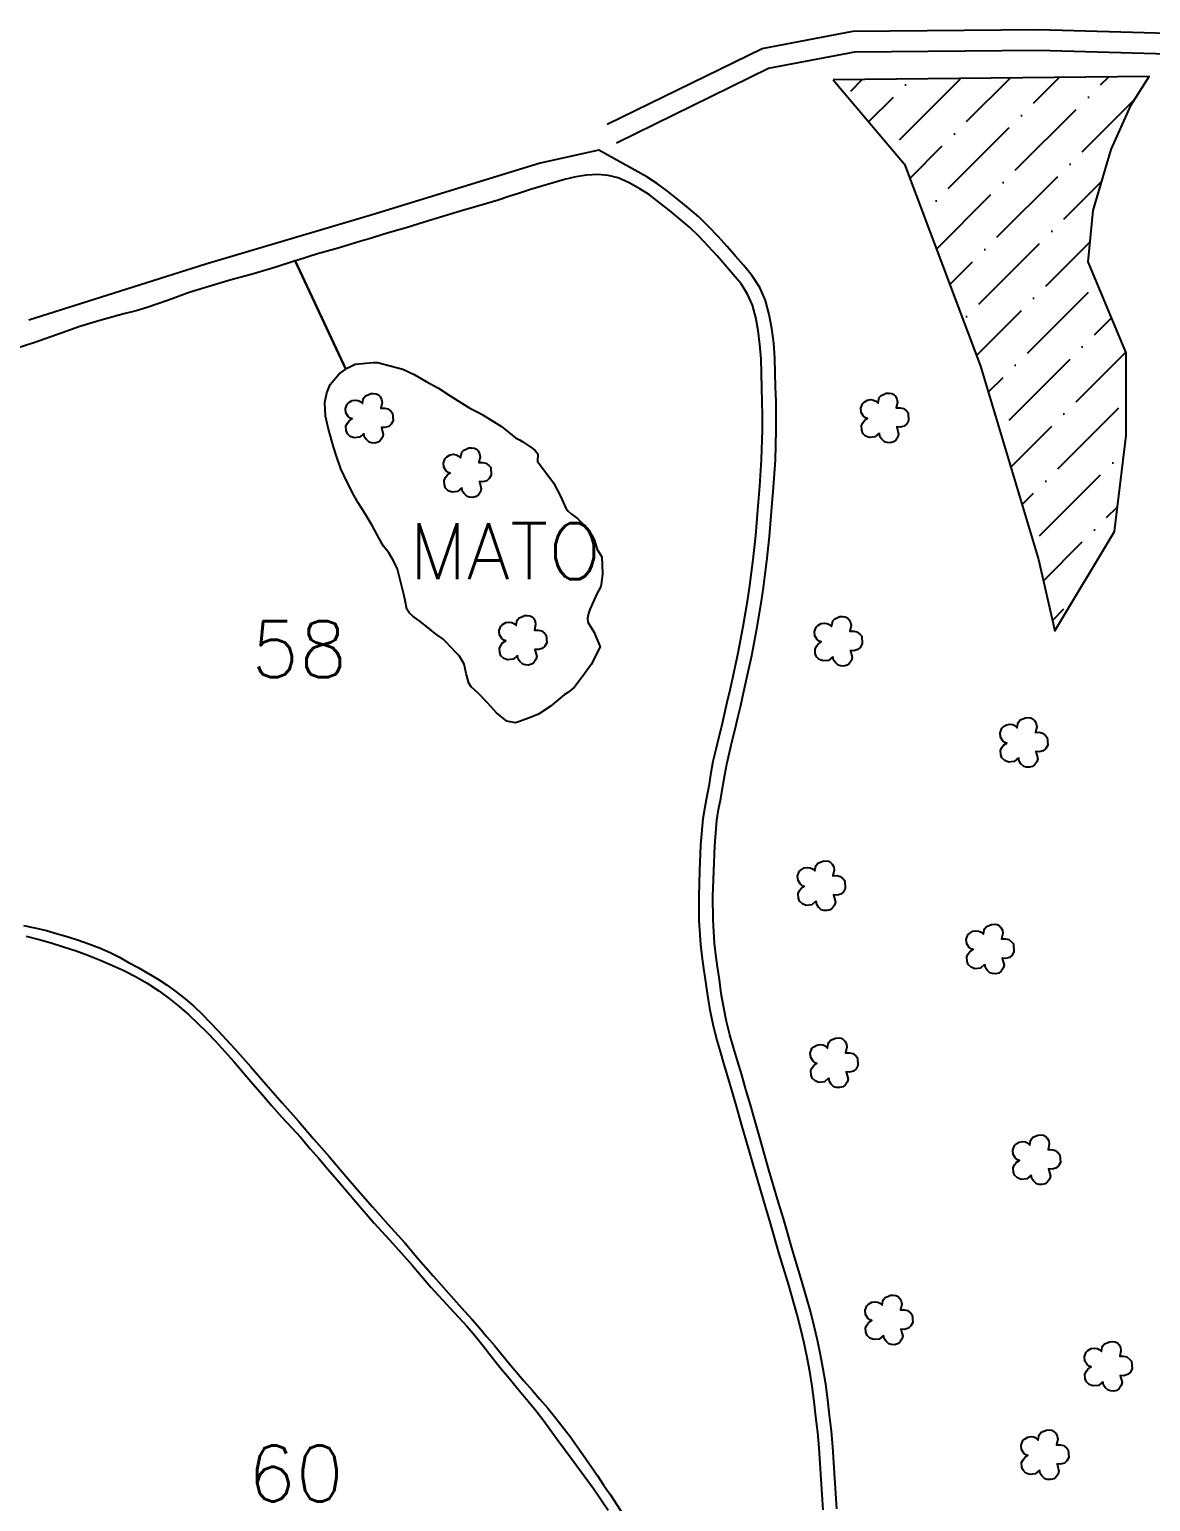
# Model space of a CAD drawing. Extents: x 753852 to 757564, y 7817516 to 7820141.
# Drawn here: x 754965.8 to 755291.2, y 7819131.1 to 7819558.2 of the extents above; entities that cross this region are included whole.
import ezdxf

# ---------------------------------------------------------------- set-up
doc = ezdxf.new("R2010")
doc.units = 0
doc.header["$MEASUREMENT"] = 0
doc.linetypes.add('CONTINUO', pattern=[0])
for name, color, linetype in [('0114000435', 1, 'Continuous'), ('_SIMBOLO ARVORE', 118, 'Continuous'), ('ESTRADA', 1, 'Continuous'), ('MATO', 3, 'Continuous'), ('REPRESA', 5, 'Continuous'), ('TEXTO_NUN_TAL', 7, 'Continuous')]:
    doc.layers.add(name, color=color, linetype=linetype)
for name, color, linetype, lineweight in [('0114000435058', 5, 'Continuous', 25), ('0114000435060', 5, 'Continuous', 25), ('TEXTO_DIVERSOS', 7, 'Continuous', 5)]:
    doc.layers.add(name, color=color, linetype=linetype, lineweight=lineweight)
doc.styles.add('ROMANS', font='romans')
doc.styles.add('Simplex', font='simplex.shx')

msp = doc.modelspace()

# ---------------------------------------------------------------- hatches: boundary and pattern name
at = {"layer": 'REPRESA', "linetype": 'ByBlock'}
h = msp.add_hatch(dxfattribs=at)
h.set_pattern_fill('ANSI36', color=4, scale=80)
h.paths.add_polyline_path([(755199.09, 7819543.59), (755219.74, 7819519.11), (755241.83, 7819460.56), (755258.64, 7819404.4), (755263.44, 7819383.76), (755280.73, 7819412.56), (755284.1, 7819440.4), (755284.1, 7819464.4), (755273.05, 7819490.8), (755274.49, 7819505.67), (755279.77, 7819523.43), (755285.54, 7819536.39), (755290.82, 7819544.55)])

# ---------------------------------------------------------------- linework, layer by layer
at = {"layer": '0114000435', "linetype": 'ByBlock'}
msp.add_lwpolyline([(755200.16, 7819129.04), (755199.84, 7819133.43), (755199.6, 7819137.89), (755199.31, 7819142.43), (755199, 7819147.02), (755198.58, 7819151.57), (755198.06, 7819156.14), (755197.54, 7819160.68), (755196.91, 7819165.19), (755196.21, 7819169.53), (755195.43, 7819173.74), (755194.52, 7819177.92), (755193.58, 7819182.05), (755192.51, 7819186.36), (755190.02, 7819195.08), (755187.26, 7819204.1), (755184.62, 7819213.28), (755183.26, 7819217.9), (755180.44, 7819227.4), (755177.69, 7819237.07), (755176.36, 7819241.74), (755175.08, 7819246.27), (755173.78, 7819250.64), (755172.54, 7819254.94), (755171.32, 7819259.01), (755170.19, 7819262.86), (755169.08, 7819266.58), (755168.14, 7819270.42), (755167.31, 7819274.4), (755166.62, 7819278.51), (755166.05, 7819282.54), (755165.47, 7819286.3), (755165.02, 7819289.83), (755164.64, 7819293.1), (755164.22, 7819299.89), (755164.17, 7819306.75), (755164.43, 7819314.02), (755164.71, 7819321.35), (755165.3, 7819328.77), (755165.83, 7819331.92), (755166.47, 7819335.08), (755167.1, 7819338.64), (755167.62, 7819341.98), (755168.21, 7819345.11), (755169, 7819348.44), (755169.81, 7819351.81), (755170.62, 7819355.19), (755171.42, 7819358.65), (755172.25, 7819362.12), (755173.1, 7819365.72), (755173.86, 7819369.22), (755175.47, 7819376.55), (755176.91, 7819384.34), (755178.29, 7819392.35), (755178.85, 7819396.34), (755179.36, 7819400.22), (755179.79, 7819403.95), (755180.58, 7819411.07), (755181.15, 7819418.37), (755181.8, 7819425.43), (755182.3, 7819433.3), (755182.58, 7819441.95), (755182.56, 7819446.28), (755182.51, 7819450.35), (755182.37, 7819454.4), (755182.26, 7819458.51), (755182.16, 7819462.84), (755181.82, 7819467.25), (755181.29, 7819471.49), (755180.55, 7819475.56), (755179.42, 7819479.55), (755177.81, 7819483.35), (755175.59, 7819486.76), (755173.14, 7819489.71), (755170.78, 7819492.49), (755168.36, 7819495.25), (755165.74, 7819498.11), (755163.01, 7819500.98), (755160.08, 7819503.84), (755156.99, 7819506.49), (755153.94, 7819508.95), (755150.98, 7819511.3), (755148.12, 7819513.48), (755145.04, 7819515.48), (755131.11, 7819523.23), (755114.01, 7819519.42), (755065.31, 7819504.43), (755016.99, 7819490.17), (754965.7, 7819473.92)], dxfattribs=at)
at = {"layer": '0114000435058'}
for points in [[(755196.17, 7819128.73), (755195.85, 7819133.17), (755195.61, 7819137.65), (755195.32, 7819142.17), (755195.01, 7819146.7), (755194.6, 7819151.16), (755194.09, 7819155.69), (755193.57, 7819160.17), (755192.95, 7819164.6), (755192.27, 7819168.85), (755191.51, 7819172.95), (755190.62, 7819177.05), (755189.69, 7819181.12), (755188.64, 7819185.33), (755186.18, 7819193.94), (755183.42, 7819202.97), (755180.78, 7819212.16), (755179.42, 7819216.77), (755176.6, 7819226.28), (755173.84, 7819235.97), (755172.51, 7819240.64), (755171.24, 7819245.15), (755169.94, 7819249.51), (755168.7, 7819253.81), (755167.49, 7819257.88), (755166.35, 7819261.72), (755165.22, 7819265.53), (755164.24, 7819269.53), (755163.38, 7819273.66), (755162.67, 7819277.9), (755162.09, 7819281.95), (755161.51, 7819285.74), (755161.05, 7819289.35), (755160.66, 7819292.74), (755160.22, 7819299.75), (755160.17, 7819306.81), (755160.43, 7819314.17), (755160.71, 7819321.58), (755161.33, 7819329.26), (755161.89, 7819332.64), (755162.54, 7819335.83), (755163.16, 7819339.3), (755163.68, 7819342.66), (755164.3, 7819345.94), (755165.11, 7819349.37), (755165.92, 7819352.75), (755166.73, 7819356.11), (755167.53, 7819359.56), (755168.36, 7819363.04), (755169.2, 7819366.61), (755169.95, 7819370.08), (755171.55, 7819377.34), (755172.97, 7819385.04), (755174.33, 7819392.97), (755174.89, 7819396.88), (755175.39, 7819400.71), (755175.82, 7819404.4), (755176.59, 7819411.44), (755177.17, 7819418.71), (755177.81, 7819425.73), (755178.3, 7819433.49), (755178.58, 7819442.01), (755178.56, 7819446.25), (755178.52, 7819450.26), (755178.37, 7819454.28), (755178.26, 7819458.41), (755178.16, 7819462.64), (755177.84, 7819466.85), (755177.34, 7819470.89), (755176.65, 7819474.65), (755175.64, 7819478.22), (755174.26, 7819481.47), (755172.37, 7819484.38), (755170.07, 7819487.14), (755167.76, 7819489.88), (755165.38, 7819492.58), (755162.82, 7819495.38), (755160.17, 7819498.17), (755157.38, 7819500.89), (755154.43, 7819503.41), (755151.44, 7819505.83), (755148.52, 7819508.15), (755145.82, 7819510.21), (755143, 7819512.03), (755139.87, 7819513.73), (755136.71, 7819515.13), (755133.75, 7819515.87), (755130.74, 7819516.13), (755127.55, 7819515.98), (755124.41, 7819515.5), (755121.08, 7819514.68), (755117.87, 7819513.71), (755114.54, 7819512.77), (755111.2, 7819511.76), (755108.07, 7819510.76), (755104.97, 7819509.74), (755101.86, 7819508.69), (755098.59, 7819507.72), (755094.85, 7819506.65), (755091.26, 7819505.62), (755088.04, 7819504.64), (755084.83, 7819503.67), (755081.64, 7819502.73), (755078.5, 7819501.74), (755075.15, 7819500.71), (755071.64, 7819499.68), (755068.35, 7819498.69), (755065.14, 7819497.67), (755061.7, 7819496.66), (755055.47, 7819494.82), (755049.4, 7819493.14), (755043.68, 7819491.3), (755042.99, 7819491.08), (755057.66, 7819459.63), (755058.24, 7819460.03), (755060.36, 7819461.11), (755065.59, 7819461.62), (755066.88, 7819461.56), (755074.16, 7819459.66), (755077.53, 7819458.1), (755080.99, 7819456.11), (755084.52, 7819454.2), (755087.91, 7819451.97), (755093.66, 7819448.33), (755096, 7819447.15), (755097.24, 7819446.49), (755102.8, 7819443), (755106.92, 7819439.75), (755108.05, 7819439.18), (755109.05, 7819438.54), (755111.72, 7819436.71), (755112.64, 7819436.07), (755113.34, 7819435.13), (755113.32, 7819432.83), (755114.87, 7819430.89), (755117.94, 7819426.71), (755119.91, 7819422.79), (755121.46, 7819419.36), (755122.14, 7819418.44), (755123.02, 7819417.74), (755124.84, 7819416.3), (755127.74, 7819413.43), (755129.26, 7819411.21), (755129.78, 7819410), (755130.61, 7819407.38), (755131.91, 7819405.22), (755132.16, 7819400.28), (755131.82, 7819397.82), (755131.62, 7819396.58), (755130.51, 7819394.51), (755128.47, 7819389.97), (755128.09, 7819388.82), (755127.83, 7819387.46), (755127.87, 7819386.22), (755129.6, 7819383.41), (755131.51, 7819379.06), (755128.89, 7819373.99), (755126.6, 7819370.86), (755123.92, 7819367.35), (755122.08, 7819365.84), (755121, 7819365.14), (755116.94, 7819361.83), (755113.57, 7819359.54), (755111.39, 7819358.73), (755108.06, 7819357.43), (755106.93, 7819357.09), (755104.38, 7819357.57), (755101.41, 7819359.91), (755098.81, 7819362.89), (755096.02, 7819365.62), (755094.06, 7819367.51), (755093.31, 7819368.61), (755092.61, 7819371.4), (755092.04, 7819374.06), (755090.65, 7819376.43), (755089.66, 7819377.39), (755086.74, 7819380.47), (755085.76, 7819381.4), (755083.66, 7819382.91), (755081.44, 7819384.72), (755079.26, 7819386.44), (755077.06, 7819388.02), (755076.15, 7819388.91), (755075.39, 7819390.04), (755074.83, 7819392.56), (755074.63, 7819393.9), (755072.61, 7819401.6), (755071.53, 7819404.01), (755070.17, 7819406.35), (755068.57, 7819408.33), (755067.34, 7819410.53), (755065.28, 7819414.28), (755063.31, 7819417.7), (755061.24, 7819420.91), (755059.99, 7819423.08), (755058.06, 7819426.89), (755056.25, 7819430.73), (755054.81, 7819434.69), (755054.06, 7819437.15), (755052.63, 7819442.25), (755051.79, 7819445.99), (755051.6, 7819450.03), (755052.17, 7819452.77), (755053.15, 7819455.22), (755055.75, 7819458.35), (755057.66, 7819459.63), (755042.99, 7819491.08), (755037.31, 7819489.25), (755030.81, 7819487.37), (755024.39, 7819485.58), (755018.62, 7819483.89), (755012.47, 7819481.98), (755006.23, 7819479.69), (754999.99, 7819477.57), (754996.76, 7819476.61), (754993.26, 7819475.73), (754986.25, 7819473.81), (754980.48, 7819472.06), (754974, 7819469.76), (754967.11, 7819467.31), (754959.85, 7819465.03)], [(754964.12, 7819298.27), (754967.39, 7819297.62), (754970.74, 7819296.81), (754973.99, 7819295.88), (754977.06, 7819294.96), (754980.03, 7819293.99), (754983.03, 7819292.91), (754986.18, 7819291.76), (754989.23, 7819290.43), (754991.97, 7819289.02), (754994.62, 7819287.56), (754997.4, 7819286.08), (755000.24, 7819284.43), (755002.98, 7819282.76), (755005.77, 7819280.96), (755008.46, 7819279.04), (755010.99, 7819276.98), (755013.55, 7819274.81), (755016.06, 7819272.46), (755018.28, 7819270.12), (755020.56, 7819267.68), (755025.31, 7819262.56), (755030.07, 7819257.29), (755034.46, 7819252.21), (755039.16, 7819246.85), (755043.88, 7819241.49), (755048.24, 7819236.34), (755052.77, 7819231.27), (755057.09, 7819226.22), (755061.28, 7819221.37), (755065.4, 7819216.67), (755069.86, 7819211.58), (755074.79, 7819206.23), (755078.76, 7819201.47), (755083, 7819196.64), (755087.43, 7819191.6), (755089.68, 7819189.09), (755092.05, 7819186.38), (755094.33, 7819183.91), (755096.4, 7819181.5), (755098.56, 7819178.93), (755100.77, 7819176.36), (755102.91, 7819173.76), (755105.1, 7819171.18), (755107.21, 7819168.68), (755109.34, 7819166.17), (755111.69, 7819163.42), (755113.92, 7819160.83), (755116.25, 7819158.25), (755118.61, 7819155.36), (755122.76, 7819150.04), (755126.46, 7819144.81), (755130.63, 7819138.79), (755132.57, 7819135.81), (755134.43, 7819133.07), (755138.15, 7819127.32)]]:
    msp.add_lwpolyline(points, dxfattribs=at)
at = {"layer": '0114000435060'}
msp.add_lwpolyline([(754964.91, 7819295.15), (754968.65, 7819294.24), (754972.17, 7819293.24), (754975.71, 7819292.11), (754979.36, 7819290.9), (754982.82, 7819289.63), (754986.21, 7819288.28), (754989.76, 7819286.77), (754993.23, 7819285.16), (754996.61, 7819283.45), (755000.04, 7819281.52), (755003.35, 7819279.31), (755006.37, 7819277.1), (755009.27, 7819274.78), (755012.13, 7819272.36), (755014.74, 7819269.83), (755017.28, 7819267.26), (755019.81, 7819264.7), (755022.4, 7819261.78), (755025.11, 7819258.75), (755027.83, 7819255.59), (755030.67, 7819252.28), (755033.44, 7819249.09), (755036.21, 7819245.91), (755039.11, 7819242.69), (755041.88, 7819239.69), (755044.61, 7819236.72), (755047.32, 7819233.5), (755049.95, 7819230.52), (755052.42, 7819227.6), (755055.04, 7819224.53), (755060.57, 7819218.1), (755065.89, 7819211.93), (755071.32, 7819205.97), (755076.87, 7819199.68), (755082.3, 7819193.37), (755087.89, 7819187.24), (755092.83, 7819181.87), (755095.23, 7819179.17), (755097.49, 7819176.27), (755099.84, 7819173.32), (755102.39, 7819170.13), (755105.03, 7819166.92), (755107.55, 7819163.86), (755109.97, 7819160.89), (755112.51, 7819157.88), (755114.85, 7819154.93), (755116.87, 7819152.17), (755118.9, 7819149.32), (755121.15, 7819146.32), (755123.35, 7819143.37), (755125.49, 7819140.4), (755129.52, 7819134.88), (755133.8, 7819128.63)], dxfattribs=at)
at = {"layer": '_SIMBOLO ARVORE', "linetype": 'CONTINUO'}
for points in [[(755062.87, 7819440.95, 0), (755061.62, 7819439.9, 0), (755060.04, 7819439.72, 0), (755058.91, 7819440.16, 0), (755058.11, 7819440.94, 0), (755057.78, 7819441.85, 0), (755057.69, 7819443.18, 0), (755058.12, 7819444.02, 0), (755058.58, 7819444.64, 0), (755059.49, 7819445.26, 0), (755058.91, 7819445.44, 0), (755058.34, 7819445.91, 0), (755057.66, 7819446.97, 0), (755057.54, 7819448.24, 0), (755058.03, 7819449.55, 0), (755058.54, 7819450.02, 0), (755059.47, 7819450.59, 0), (755060.44, 7819450.72, 0), (755061.22, 7819450.61, 0), (755061.84, 7819450.32, 0), (755062.52, 7819449.72, 0), (755062.72, 7819450.87, 0), (755062.89, 7819451.33, 0), (755063.4, 7819451.97, 0), (755064.15, 7819452.25, 0), (755064.88, 7819452.58, 0), (755065.71, 7819452.65, 0), (755066.49, 7819452.54, 0), (755067.13, 7819452.21, 0), (755067.6, 7819451.7, 0), (755068.01, 7819450.88, 0), (755068.17, 7819449.98, 0), (755067.8, 7819448.36, 0), (755068.93, 7819448.38, 0), (755069.86, 7819448.15, 0), (755070.75, 7819447.45, 0), (755071.24, 7819446.89, 0), (755071.37, 7819444.67, 0), (755070.82, 7819443.67, 0), (755070.1, 7819443.01, 0), (755068.96, 7819442.71, 0), (755067.96, 7819442.79, 0), (755068.49, 7819440.72, 0), (755068.25, 7819439.83, 0), (755067.65, 7819438.99, 0), (755066.99, 7819438.46, 0), (755066.05, 7819438.23, 0), (755065.12, 7819438.29, 0), (755064.42, 7819438.48, 0), (755063.62, 7819439.27, 0), (755063.07, 7819439.98, 0), (755062.91, 7819441.06, 0)], [(755212.45, 7819441.05, 0), (755211.2, 7819440, 0), (755209.62, 7819439.82, 0), (755208.49, 7819440.26, 0), (755207.69, 7819441.04, 0), (755207.36, 7819441.95, 0), (755207.27, 7819443.28, 0), (755207.7, 7819444.12, 0), (755208.16, 7819444.74, 0), (755209.07, 7819445.36, 0), (755208.49, 7819445.54, 0), (755207.92, 7819446.01, 0), (755207.24, 7819447.07, 0), (755207.12, 7819448.34, 0), (755207.61, 7819449.65, 0), (755208.12, 7819450.12, 0), (755209.05, 7819450.69, 0), (755210.03, 7819450.82, 0), (755210.81, 7819450.71, 0), (755211.42, 7819450.42, 0), (755212.1, 7819449.82, 0), (755212.3, 7819450.97, 0), (755212.47, 7819451.43, 0), (755212.98, 7819452.07, 0), (755213.73, 7819452.35, 0), (755214.47, 7819452.68, 0), (755215.29, 7819452.75, 0), (755216.07, 7819452.64, 0), (755216.71, 7819452.3, 0), (755217.18, 7819451.8, 0), (755217.59, 7819450.98, 0), (755217.75, 7819450.07, 0), (755217.38, 7819448.46, 0), (755218.51, 7819448.48, 0), (755219.45, 7819448.25, 0), (755220.33, 7819447.55, 0), (755220.82, 7819446.99, 0), (755220.95, 7819444.77, 0), (755220.41, 7819443.77, 0), (755219.68, 7819443.11, 0), (755218.54, 7819442.81, 0), (755217.54, 7819442.89, 0), (755218.08, 7819440.82, 0), (755217.83, 7819439.93, 0), (755217.23, 7819439.09, 0), (755216.57, 7819438.56, 0), (755215.63, 7819438.33, 0), (755214.7, 7819438.39, 0), (755214, 7819438.58, 0), (755213.2, 7819439.37, 0), (755212.65, 7819440.08, 0), (755212.49, 7819441.15, 0)], [(755091.32, 7819425.19, 0), (755090.08, 7819424.14, 0), (755088.5, 7819423.96, 0), (755087.37, 7819424.4, 0), (755086.57, 7819425.18, 0), (755086.24, 7819426.08, 0), (755086.15, 7819427.41, 0), (755086.58, 7819428.25, 0), (755087.03, 7819428.88, 0), (755087.94, 7819429.49, 0), (755087.36, 7819429.68, 0), (755086.79, 7819430.15, 0), (755086.12, 7819431.21, 0), (755086, 7819432.47, 0), (755086.48, 7819433.79, 0), (755086.99, 7819434.26, 0), (755087.92, 7819434.83, 0), (755088.9, 7819434.96, 0), (755089.68, 7819434.85, 0), (755090.3, 7819434.56, 0), (755090.97, 7819433.96, 0), (755091.18, 7819435.11, 0), (755091.35, 7819435.57, 0), (755091.86, 7819436.21, 0), (755092.61, 7819436.49, 0), (755093.34, 7819436.81, 0), (755094.17, 7819436.89, 0), (755094.95, 7819436.78, 0), (755095.58, 7819436.44, 0), (755096.05, 7819435.93, 0), (755096.47, 7819435.12, 0), (755096.63, 7819434.21, 0), (755096.25, 7819432.6, 0), (755097.39, 7819432.62, 0), (755098.32, 7819432.39, 0), (755099.2, 7819431.69, 0), (755099.69, 7819431.13, 0), (755099.83, 7819428.91, 0), (755099.28, 7819427.91, 0), (755098.56, 7819427.25, 0), (755097.42, 7819426.94, 0), (755096.42, 7819427.03, 0), (755096.95, 7819424.96, 0), (755096.71, 7819424.07, 0), (755096.11, 7819423.23, 0), (755095.44, 7819422.7, 0), (755094.5, 7819422.47, 0), (755093.57, 7819422.52, 0), (755092.87, 7819422.72, 0), (755092.07, 7819423.51, 0), (755091.53, 7819424.22, 0), (755091.36, 7819425.29, 0)], [(755107.44, 7819376.53, 0), (755106.19, 7819375.48, 0), (755104.61, 7819375.3, 0), (755103.48, 7819375.74, 0), (755102.68, 7819376.53, 0), (755102.35, 7819377.43, 0), (755102.26, 7819378.76, 0), (755102.69, 7819379.6, 0), (755103.15, 7819380.22, 0), (755104.06, 7819380.84, 0), (755103.48, 7819381.02, 0), (755102.91, 7819381.5, 0), (755102.23, 7819382.56, 0), (755102.11, 7819383.82, 0), (755102.6, 7819385.13, 0), (755103.11, 7819385.6, 0), (755104.04, 7819386.17, 0), (755105.02, 7819386.3, 0), (755105.8, 7819386.19, 0), (755106.41, 7819385.91, 0), (755107.09, 7819385.3, 0), (755107.29, 7819386.46, 0), (755107.46, 7819386.92, 0), (755107.97, 7819387.56, 0), (755108.72, 7819387.83, 0), (755109.46, 7819388.16, 0), (755110.28, 7819388.23, 0), (755111.06, 7819388.12, 0), (755111.7, 7819387.79, 0), (755112.17, 7819387.28, 0), (755112.58, 7819386.46, 0), (755112.74, 7819385.56, 0), (755112.37, 7819383.94, 0), (755113.5, 7819383.96, 0), (755114.44, 7819383.73, 0), (755115.32, 7819383.03, 0), (755115.81, 7819382.48, 0), (755115.94, 7819380.25, 0), (755115.4, 7819379.26, 0), (755114.67, 7819378.59, 0), (755113.53, 7819378.29, 0), (755112.53, 7819378.38, 0), (755113.06, 7819376.3, 0), (755112.82, 7819375.41, 0), (755112.22, 7819374.57, 0), (755111.56, 7819374.04, 0), (755110.62, 7819373.81, 0), (755109.69, 7819373.87, 0), (755108.99, 7819374.07, 0), (755108.19, 7819374.85, 0), (755107.64, 7819375.56, 0), (755107.48, 7819376.64, 0)], [(755198.99, 7819376.23, 0), (755197.74, 7819375.18, 0), (755196.16, 7819375, 0), (755195.03, 7819375.44, 0), (755194.23, 7819376.23, 0), (755193.9, 7819377.13, 0), (755193.81, 7819378.46, 0), (755194.24, 7819379.3, 0), (755194.7, 7819379.92, 0), (755195.61, 7819380.54, 0), (755195.03, 7819380.72, 0), (755194.46, 7819381.2, 0), (755193.78, 7819382.26, 0), (755193.66, 7819383.52, 0), (755194.15, 7819384.83, 0), (755194.66, 7819385.3, 0), (755195.59, 7819385.87, 0), (755196.56, 7819386, 0), (755197.35, 7819385.89, 0), (755197.96, 7819385.61, 0), (755198.64, 7819385, 0), (755198.84, 7819386.16, 0), (755199.01, 7819386.62, 0), (755199.52, 7819387.26, 0), (755200.27, 7819387.53, 0), (755201.01, 7819387.86, 0), (755201.83, 7819387.93, 0), (755202.61, 7819387.82, 0), (755203.25, 7819387.49, 0), (755203.72, 7819386.98, 0), (755204.13, 7819386.16, 0), (755204.29, 7819385.26, 0), (755203.92, 7819383.64, 0), (755205.05, 7819383.66, 0), (755205.99, 7819383.43, 0), (755206.87, 7819382.73, 0), (755207.36, 7819382.18, 0), (755207.49, 7819379.95, 0), (755206.94, 7819378.96, 0), (755206.22, 7819378.29, 0), (755205.08, 7819377.99, 0), (755204.08, 7819378.08, 0), (755204.61, 7819376, 0), (755204.37, 7819375.11, 0), (755203.77, 7819374.27, 0), (755203.11, 7819373.74, 0), (755202.17, 7819373.51, 0), (755201.24, 7819373.57, 0), (755200.54, 7819373.77, 0), (755199.74, 7819374.55, 0), (755199.19, 7819375.26, 0), (755199.03, 7819376.34, 0)], [(755252.83, 7819346.88, 0), (755251.59, 7819345.83, 0), (755250, 7819345.65, 0), (755248.87, 7819346.09, 0), (755248.07, 7819346.87, 0), (755247.74, 7819347.78, 0), (755247.65, 7819349.11, 0), (755248.09, 7819349.95, 0), (755248.54, 7819350.57, 0), (755249.45, 7819351.19, 0), (755248.87, 7819351.37, 0), (755248.3, 7819351.84, 0), (755247.63, 7819352.9, 0), (755247.51, 7819354.17, 0), (755247.99, 7819355.48, 0), (755248.5, 7819355.95, 0), (755249.43, 7819356.52, 0), (755250.41, 7819356.65, 0), (755251.19, 7819356.54, 0), (755251.81, 7819356.25, 0), (755252.48, 7819355.65, 0), (755252.69, 7819356.8, 0), (755252.86, 7819357.26, 0), (755253.36, 7819357.9, 0), (755254.12, 7819358.18, 0), (755254.85, 7819358.51, 0), (755255.68, 7819358.58, 0), (755256.46, 7819358.47, 0), (755257.09, 7819358.14, 0), (755257.56, 7819357.63, 0), (755257.98, 7819356.81, 0), (755258.14, 7819355.9, 0), (755257.76, 7819354.29, 0), (755258.89, 7819354.31, 0), (755259.83, 7819354.08, 0), (755260.71, 7819353.38, 0), (755261.2, 7819352.82, 0), (755261.33, 7819350.6, 0), (755260.79, 7819349.6, 0), (755260.06, 7819348.94, 0), (755258.92, 7819348.64, 0), (755257.92, 7819348.72, 0), (755258.46, 7819346.65, 0), (755258.21, 7819345.76, 0), (755257.61, 7819344.92, 0), (755256.95, 7819344.39, 0), (755256.01, 7819344.16, 0), (755255.08, 7819344.22, 0), (755254.38, 7819344.41, 0), (755253.58, 7819345.2, 0), (755253.04, 7819345.91, 0), (755252.87, 7819346.99, 0)], [(755194.09, 7819305.3, 0), (755192.85, 7819304.25, 0), (755191.26, 7819304.07, 0), (755190.14, 7819304.51, 0), (755189.34, 7819305.29, 0), (755189, 7819306.19, 0), (755188.92, 7819307.53, 0), (755189.35, 7819308.37, 0), (755189.8, 7819308.99, 0), (755190.71, 7819309.61, 0), (755190.13, 7819309.79, 0), (755189.56, 7819310.26, 0), (755188.89, 7819311.32, 0), (755188.77, 7819312.58, 0), (755189.25, 7819313.9, 0), (755189.76, 7819314.37, 0), (755190.69, 7819314.94, 0), (755191.67, 7819315.07, 0), (755192.45, 7819314.96, 0), (755193.07, 7819314.67, 0), (755193.74, 7819314.07, 0), (755193.95, 7819315.22, 0), (755194.12, 7819315.68, 0), (755194.62, 7819316.32, 0), (755195.38, 7819316.6, 0), (755196.11, 7819316.93, 0), (755196.94, 7819317, 0), (755197.72, 7819316.89, 0), (755198.35, 7819316.55, 0), (755198.82, 7819316.04, 0), (755199.24, 7819315.23, 0), (755199.4, 7819314.32, 0), (755199.02, 7819312.71, 0), (755200.15, 7819312.73, 0), (755201.09, 7819312.5, 0), (755201.97, 7819311.8, 0), (755202.46, 7819311.24, 0), (755202.6, 7819309.02, 0), (755202.05, 7819308.02, 0), (755201.33, 7819307.36, 0), (755200.18, 7819307.05, 0), (755199.19, 7819307.14, 0), (755199.72, 7819305.07, 0), (755199.47, 7819304.18, 0), (755198.87, 7819303.34, 0), (755198.21, 7819302.81, 0), (755197.27, 7819302.58, 0), (755196.34, 7819302.63, 0), (755195.64, 7819302.83, 0), (755194.84, 7819303.62, 0), (755194.3, 7819304.33, 0), (755194.13, 7819305.4, 0)], [(755243.04, 7819286.95, 0), (755241.8, 7819285.91, 0), (755240.21, 7819285.72, 0), (755239.08, 7819286.16, 0), (755238.28, 7819286.95, 0), (755237.95, 7819287.85, 0), (755237.86, 7819289.18, 0), (755238.3, 7819290.02, 0), (755238.75, 7819290.64, 0), (755239.66, 7819291.26, 0), (755239.08, 7819291.45, 0), (755238.51, 7819291.92, 0), (755237.84, 7819292.98, 0), (755237.72, 7819294.24, 0), (755238.2, 7819295.55, 0), (755238.71, 7819296.03, 0), (755239.64, 7819296.59, 0), (755240.62, 7819296.72, 0), (755241.4, 7819296.61, 0), (755242.02, 7819296.33, 0), (755242.69, 7819295.72, 0), (755242.9, 7819296.88, 0), (755243.07, 7819297.34, 0), (755243.57, 7819297.98, 0), (755244.33, 7819298.25, 0), (755245.06, 7819298.58, 0), (755245.89, 7819298.66, 0), (755246.67, 7819298.54, 0), (755247.3, 7819298.21, 0), (755247.77, 7819297.7, 0), (755248.19, 7819296.89, 0), (755248.35, 7819295.98, 0), (755247.97, 7819294.36, 0), (755249.1, 7819294.38, 0), (755250.04, 7819294.16, 0), (755250.92, 7819293.46, 0), (755251.41, 7819292.9, 0), (755251.54, 7819290.67, 0), (755251, 7819289.68, 0), (755250.27, 7819289.01, 0), (755249.13, 7819288.71, 0), (755248.13, 7819288.8, 0), (755248.67, 7819286.72, 0), (755248.42, 7819285.84, 0), (755247.82, 7819284.99, 0), (755247.16, 7819284.46, 0), (755246.22, 7819284.23, 0), (755245.29, 7819284.29, 0), (755244.59, 7819284.49, 0), (755243.79, 7819285.27, 0), (755243.25, 7819285.98, 0), (755243.08, 7819287.06, 0)], [(755197.76, 7819253.93, 0), (755196.52, 7819252.89, 0), (755194.94, 7819252.7, 0), (755193.81, 7819253.14, 0), (755193.01, 7819253.93, 0), (755192.68, 7819254.83, 0), (755192.59, 7819256.16, 0), (755193.02, 7819257, 0), (755193.47, 7819257.62, 0), (755194.38, 7819258.24, 0), (755193.8, 7819258.42, 0), (755193.23, 7819258.9, 0), (755192.56, 7819259.96, 0), (755192.44, 7819261.22, 0), (755192.92, 7819262.53, 0), (755193.43, 7819263.01, 0), (755194.36, 7819263.57, 0), (755195.34, 7819263.7, 0), (755196.12, 7819263.59, 0), (755196.74, 7819263.31, 0), (755197.41, 7819262.7, 0), (755197.62, 7819263.86, 0), (755197.79, 7819264.32, 0), (755198.3, 7819264.96, 0), (755199.05, 7819265.23, 0), (755199.78, 7819265.56, 0), (755200.61, 7819265.64, 0), (755201.39, 7819265.52, 0), (755202.02, 7819265.19, 0), (755202.49, 7819264.68, 0), (755202.91, 7819263.86, 0), (755203.07, 7819262.96, 0), (755202.69, 7819261.34, 0), (755203.83, 7819261.36, 0), (755204.76, 7819261.14, 0), (755205.64, 7819260.44, 0), (755206.13, 7819259.88, 0), (755206.27, 7819257.65, 0), (755205.72, 7819256.66, 0), (755205, 7819255.99, 0), (755203.86, 7819255.69, 0), (755202.86, 7819255.78, 0), (755203.39, 7819253.7, 0), (755203.15, 7819252.82, 0), (755202.55, 7819251.97, 0), (755201.88, 7819251.44, 0), (755200.94, 7819251.21, 0), (755200.01, 7819251.27, 0), (755199.31, 7819251.47, 0), (755198.51, 7819252.25, 0), (755197.97, 7819252.96, 0), (755197.8, 7819254.04, 0)], [(755256.5, 7819225.8, 0), (755255.26, 7819224.76, 0), (755253.67, 7819224.57, 0), (755252.55, 7819225.01, 0), (755251.75, 7819225.8, 0), (755251.41, 7819226.7, 0), (755251.33, 7819228.03, 0), (755251.76, 7819228.87, 0), (755252.21, 7819229.49, 0), (755253.12, 7819230.11, 0), (755252.54, 7819230.3, 0), (755251.97, 7819230.77, 0), (755251.3, 7819231.83, 0), (755251.18, 7819233.09, 0), (755251.66, 7819234.41, 0), (755252.17, 7819234.88, 0), (755253.1, 7819235.44, 0), (755254.08, 7819235.58, 0), (755254.86, 7819235.46, 0), (755255.48, 7819235.18, 0), (755256.15, 7819234.57, 0), (755256.36, 7819235.73, 0), (755256.53, 7819236.19, 0), (755257.03, 7819236.83, 0), (755257.79, 7819237.11, 0), (755258.52, 7819237.43, 0), (755259.35, 7819237.51, 0), (755260.13, 7819237.4, 0), (755260.76, 7819237.06, 0), (755261.23, 7819236.55, 0), (755261.65, 7819235.74, 0), (755261.81, 7819234.83, 0), (755261.43, 7819233.21, 0), (755262.56, 7819233.23, 0), (755263.5, 7819233.01, 0), (755264.38, 7819232.31, 0), (755264.87, 7819231.75, 0), (755265.01, 7819229.52, 0), (755264.46, 7819228.53, 0), (755263.74, 7819227.87, 0), (755262.59, 7819227.56, 0), (755261.6, 7819227.65, 0), (755262.13, 7819225.57, 0), (755261.88, 7819224.69, 0), (755261.28, 7819223.84, 0), (755260.62, 7819223.32, 0), (755259.68, 7819223.08, 0), (755258.75, 7819223.14, 0), (755258.05, 7819223.34, 0), (755257.25, 7819224.13, 0), (755256.71, 7819224.83, 0), (755256.54, 7819225.91, 0)], [(755213.67, 7819179.33, 0), (755212.43, 7819178.28, 0), (755210.84, 7819178.1, 0), (755209.72, 7819178.54, 0), (755208.92, 7819179.33, 0), (755208.58, 7819180.23, 0), (755208.49, 7819181.56, 0), (755208.93, 7819182.4, 0), (755209.38, 7819183.02, 0), (755210.29, 7819183.64, 0), (755209.71, 7819183.82, 0), (755209.14, 7819184.3, 0), (755208.47, 7819185.36, 0), (755208.35, 7819186.62, 0), (755208.83, 7819187.93, 0), (755209.34, 7819188.4, 0), (755210.27, 7819188.97, 0), (755211.25, 7819189.1, 0), (755212.03, 7819188.99, 0), (755212.65, 7819188.71, 0), (755213.32, 7819188.1, 0), (755213.53, 7819189.26, 0), (755213.7, 7819189.72, 0), (755214.2, 7819190.36, 0), (755214.96, 7819190.63, 0), (755215.69, 7819190.96, 0), (755216.52, 7819191.03, 0), (755217.3, 7819190.92, 0), (755217.93, 7819190.59, 0), (755218.4, 7819190.08, 0), (755218.82, 7819189.26, 0), (755218.98, 7819188.36, 0), (755218.6, 7819186.74, 0), (755219.73, 7819186.76, 0), (755220.67, 7819186.53, 0), (755221.55, 7819185.83, 0), (755222.04, 7819185.28, 0), (755222.17, 7819183.05, 0), (755221.63, 7819182.06, 0), (755220.9, 7819181.39, 0), (755219.76, 7819181.09, 0), (755218.76, 7819181.18, 0), (755219.3, 7819179.1, 0), (755219.05, 7819178.21, 0), (755218.45, 7819177.37, 0), (755217.79, 7819176.84, 0), (755216.85, 7819176.61, 0), (755215.92, 7819176.67, 0), (755215.22, 7819176.87, 0), (755214.42, 7819177.65, 0), (755213.88, 7819178.36, 0), (755213.71, 7819179.44, 0)], [(755277.31, 7819165.88, 0), (755276.06, 7819164.83, 0), (755274.48, 7819164.65, 0), (755273.35, 7819165.09, 0), (755272.55, 7819165.87, 0), (755272.22, 7819166.77, 0), (755272.13, 7819168.11, 0), (755272.56, 7819168.95, 0), (755273.02, 7819169.57, 0), (755273.93, 7819170.19, 0), (755273.35, 7819170.37, 0), (755272.78, 7819170.84, 0), (755272.1, 7819171.9, 0), (755271.98, 7819173.16, 0), (755272.47, 7819174.48, 0), (755272.98, 7819174.95, 0), (755273.91, 7819175.52, 0), (755274.88, 7819175.65, 0), (755275.66, 7819175.54, 0), (755276.28, 7819175.25, 0), (755276.96, 7819174.65, 0), (755277.16, 7819175.8, 0), (755277.33, 7819176.26, 0), (755277.84, 7819176.9, 0), (755278.59, 7819177.18, 0), (755279.32, 7819177.51, 0), (755280.15, 7819177.58, 0), (755280.93, 7819177.47, 0), (755281.57, 7819177.13, 0), (755282.04, 7819176.62, 0), (755282.45, 7819175.81, 0), (755282.61, 7819174.9, 0), (755282.24, 7819173.29, 0), (755283.37, 7819173.31, 0), (755284.3, 7819173.08, 0), (755285.19, 7819172.38, 0), (755285.68, 7819171.82, 0), (755285.81, 7819169.6, 0), (755285.26, 7819168.6, 0), (755284.54, 7819167.94, 0), (755283.4, 7819167.63, 0), (755282.4, 7819167.72, 0), (755282.93, 7819165.65, 0), (755282.69, 7819164.76, 0), (755282.09, 7819163.92, 0), (755281.43, 7819163.39, 0), (755280.49, 7819163.16, 0), (755279.56, 7819163.21, 0), (755278.86, 7819163.41, 0), (755278.06, 7819164.2, 0), (755277.51, 7819164.91, 0), (755277.35, 7819165.98, 0)], [(755258.95, 7819140.19, 0), (755257.7, 7819139.15, 0), (755256.12, 7819138.97, 0), (755254.99, 7819139.4, 0), (755254.19, 7819140.19, 0), (755253.86, 7819141.09, 0), (755253.77, 7819142.42, 0), (755254.2, 7819143.26, 0), (755254.66, 7819143.88, 0), (755255.57, 7819144.5, 0), (755254.99, 7819144.69, 0), (755254.42, 7819145.16, 0), (755253.75, 7819146.22, 0), (755253.62, 7819147.48, 0), (755254.11, 7819148.8, 0), (755254.62, 7819149.27, 0), (755255.55, 7819149.84, 0), (755256.53, 7819149.97, 0), (755257.31, 7819149.86, 0), (755257.92, 7819149.57, 0), (755258.6, 7819148.97, 0), (755258.8, 7819150.12, 0), (755258.98, 7819150.58, 0), (755259.48, 7819151.22, 0), (755260.23, 7819151.5, 0), (755260.97, 7819151.82, 0), (755261.79, 7819151.9, 0), (755262.57, 7819151.79, 0), (755263.21, 7819151.45, 0), (755263.68, 7819150.94, 0), (755264.09, 7819150.13, 0), (755264.26, 7819149.22, 0), (755263.88, 7819147.61, 0), (755265.01, 7819147.62, 0), (755265.95, 7819147.4, 0), (755266.83, 7819146.7, 0), (755267.32, 7819146.14, 0), (755267.45, 7819143.92, 0), (755266.91, 7819142.92, 0), (755266.18, 7819142.26, 0), (755265.04, 7819141.95, 0), (755264.04, 7819142.04, 0), (755264.58, 7819139.96, 0), (755264.33, 7819139.08, 0), (755263.73, 7819138.23, 0), (755263.07, 7819137.71, 0), (755262.13, 7819137.48, 0), (755261.2, 7819137.53, 0), (755260.5, 7819137.73, 0), (755259.7, 7819138.52, 0), (755259.16, 7819139.23, 0), (755258.99, 7819140.3, 0)]]:
    msp.add_polyline3d(points, dxfattribs=at)
at = {"layer": 'ESTRADA', "linetype": 'ByBlock'}
for points in [[(755133.54, 7819530.74), (755178.44, 7819552.69), (755204.74, 7819557.75), (755258.7, 7819558.23), (755647.48, 7819547.2)], [(755136.18, 7819525.35), (755180.36, 7819546.95), (755205.33, 7819551.75), (755258.64, 7819552.23), (755647.31, 7819541.2)]]:
    msp.add_lwpolyline(points, dxfattribs=at)
at = {"layer": 'MATO', "linetype": 'ByBlock'}
msp.add_lwpolyline([(755089.66, 7819377.39), (755086.74, 7819380.47), (755085.76, 7819381.4), (755083.66, 7819382.91), (755081.44, 7819384.72), (755079.26, 7819386.44), (755077.06, 7819388.02), (755076.15, 7819388.91), (755075.39, 7819390.04), (755074.83, 7819392.56), (755074.63, 7819393.9), (755072.61, 7819401.6), (755071.53, 7819404.01), (755070.17, 7819406.35), (755068.57, 7819408.33), (755067.34, 7819410.53), (755065.28, 7819414.28), (755063.31, 7819417.7), (755061.24, 7819420.91), (755059.99, 7819423.08), (755058.06, 7819426.89), (755056.25, 7819430.73), (755054.81, 7819434.69), (755054.06, 7819437.15), (755052.63, 7819442.25), (755051.79, 7819445.99), (755051.6, 7819450.03), (755052.17, 7819452.77), (755053.15, 7819455.22), (755055.75, 7819458.35), (755058.24, 7819460.03), (755060.36, 7819461.11), (755065.59, 7819461.62), (755066.88, 7819461.56), (755074.16, 7819459.66), (755077.53, 7819458.1), (755080.99, 7819456.11), (755084.52, 7819454.2), (755087.91, 7819451.97), (755093.66, 7819448.33), (755096, 7819447.15), (755097.24, 7819446.49), (755102.8, 7819443), (755106.92, 7819439.75), (755108.05, 7819439.18), (755109.05, 7819438.54), (755111.72, 7819436.71), (755112.64, 7819436.07), (755113.34, 7819435.13), (755113.32, 7819432.83), (755114.87, 7819430.89), (755117.94, 7819426.71), (755119.91, 7819422.79), (755121.46, 7819419.36), (755122.14, 7819418.44), (755123.02, 7819417.74), (755124.84, 7819416.3), (755127.74, 7819413.43), (755129.26, 7819411.21), (755129.78, 7819410), (755130.61, 7819407.38), (755131.91, 7819405.22), (755132.16, 7819400.28), (755131.82, 7819397.82), (755131.62, 7819396.58), (755130.51, 7819394.51), (755128.47, 7819389.97), (755128.09, 7819388.82), (755127.83, 7819387.46), (755127.87, 7819386.22), (755129.6, 7819383.41), (755131.51, 7819379.06), (755128.89, 7819373.99), (755126.6, 7819370.86), (755123.92, 7819367.35), (755122.08, 7819365.84), (755121, 7819365.14), (755116.94, 7819361.83), (755113.57, 7819359.54), (755111.39, 7819358.73), (755108.06, 7819357.43), (755106.93, 7819357.09), (755104.38, 7819357.57), (755104.38, 7819357.57), (755101.41, 7819359.91), (755098.81, 7819362.89), (755096.02, 7819365.62), (755094.06, 7819367.51), (755093.31, 7819368.61), (755092.61, 7819371.4), (755092.04, 7819374.06), (755090.65, 7819376.43)], close=True, dxfattribs=at)
at = {"layer": 'REPRESA', "linetype": 'ByBlock'}
msp.add_lwpolyline([(755199.09, 7819543.59), (755219.74, 7819519.11), (755241.83, 7819460.56), (755258.64, 7819404.4), (755263.44, 7819383.76), (755280.73, 7819412.56), (755284.1, 7819440.4), (755284.1, 7819464.4), (755273.05, 7819490.8), (755274.49, 7819505.67), (755279.77, 7819523.43), (755285.54, 7819536.39), (755290.82, 7819544.55)], close=True, dxfattribs=at)

# ---------------------------------------------------------------- texts
at = {"layer": 'TEXTO_DIVERSOS', "linetype": 'Continuous', "style": 'Simplex'}
msp.add_text('MATO', height=16.25, dxfattribs=at).set_placement((755076.04, 7819398.69))
at = {"layer": 'TEXTO_NUN_TAL', "linetype": 'ByBlock', "style": 'ROMANS'}
for s, p in [('58', (755030.19, 7819370.28)), ('60', (755029.17, 7819131.14))]:
    msp.add_text(s, height=16.25, dxfattribs=at).set_placement(p)

doc.saveas('drawing.dxf')
